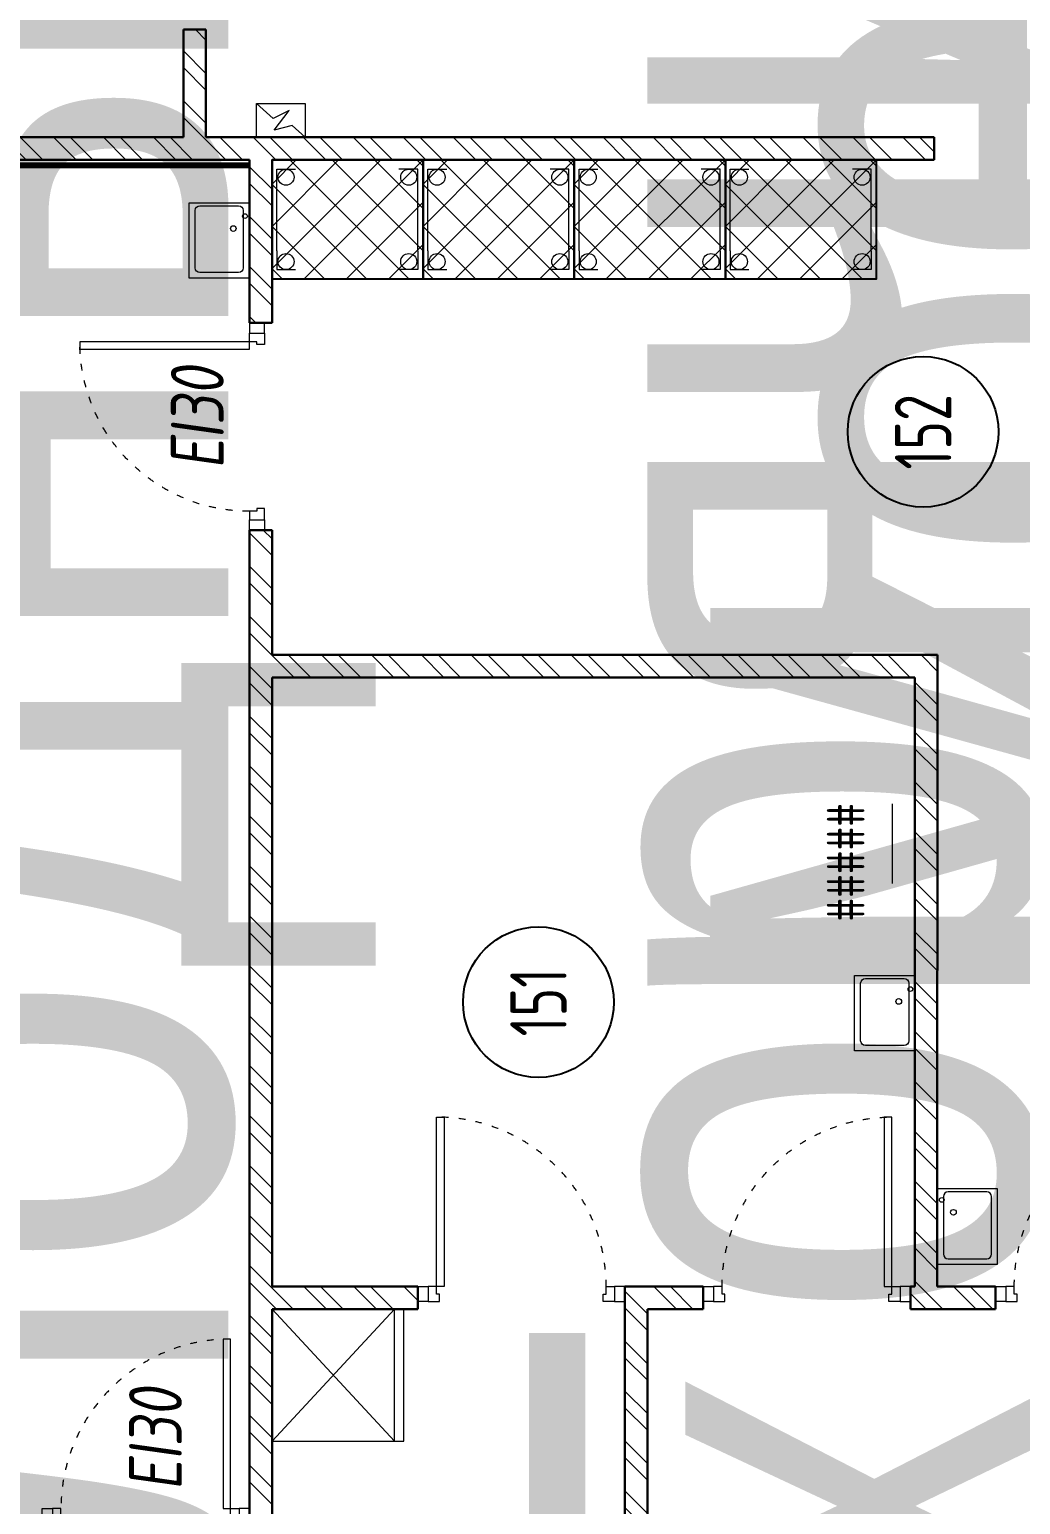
# Model space of a CAD drawing. Header units: millimetres. Extents: x -136099598 to 9192475, y 0 to 779331.
# Drawn here: x -136082058 to -136076799, y 207808 to 215640 of the extents above; entities that cross this region are included whole.
import ezdxf
from ezdxf import colors
from ezdxf.entities.mleader import LeaderData, LeaderLine
from ezdxf.enums import TextEntityAlignment as Align
from ezdxf.math import Vec2, Vec3

# ---------------------------------------------------------------- set-up
doc = ezdxf.new("R2018")
doc.units = ezdxf.units.MM
doc.header["$MEASUREMENT"] = 0
doc.linetypes.add('ACAD_ISO03W100', pattern=[30, 12, -18])
doc.layers.get('0').update_dxf_attribs({"color": 250, "lineweight": 9})
doc.layers.add('АР_Граница ПБ', color=7, linetype='Continuous', lineweight=80, true_color=0xf60404)
doc.layers.add('АР_ПБ_Двери', color=7, linetype='Continuous', lineweight=15, true_color=0xdb0000)
for name, color, linetype, lineweight in [('АР_Двери', 5, 'Continuous', 18), ('АР_Маркер экспликации', 239, 'Continuous', 13), ('АР_Номер помещения', 1, 'Continuous', 25), ('АР_Отметки', 250, 'Continuous', 15), ('АР_Перегородки кирпич', 244, 'Continuous', 30), ('АР_Перегородки_кирпич_Штрих', 244, 'Continuous', 5), ('АР_Помещения_площадь', 19, 'Continuous', 9)]:
    doc.layers.add(name, color=color, linetype=linetype, lineweight=lineweight)
doc.layers.add('АР_Названия помещений', color=124, linetype='Continuous', lineweight=5, plot=False)
doc.layers.add('ТХ_ВК_оборуд.пищеблок', color=250, linetype='Continuous')
doc.layers.add('ТХ_оборуд.пищеблок', color=250, linetype='Continuous')
doc.styles.add('ISOCPEUR', font='isocpeur.ttf', dxfattribs={"width": 0.7})
doc.styles.get("Standard").update_dxf_attribs({"font": 'isocpeur.ttf'})
doc.styles.add('Архитект', font='isocpeur.ttf', dxfattribs={"width": 0.8, "oblique": 8})
pattern_1 = [(45, (-939456.71843819, 101324.7362531829), (-132.5825214724777, 132.5825214724777), []), (45, (-939368.3300906899, 101324.7362531829), (-132.5825214724777, 132.5825214724777), [])]

# ---------------------------------------------------------------- blocks, each defined once
blk = doc.blocks.new('*U7')
for points in [[(-55, -80), (-55, 0), (-115, 0), (-115, -40), (-100, -40), (-100, -80), (-55, -80)], [(0, 0), (0, -80), (-55, -80), (-55, 0), (0, 0)], [(-1100, -1.70530256582424e-13), (-1100, -80.00000000000017), (-1045, -80.00000000000017), (-1045, -1.70530256582424e-13), (-1100, -1.70530256582424e-13)], [(-1045, -80.00000000000017), (-1045, -1.70530256582424e-13), (-985, -1.70530256582424e-13), (-985, -40.00000000000017), (-1000, -40.00000000000017), (-1000, -80.00000000000017), (-1045, -80.00000000000017)]]:
    blk.add_lwpolyline(points)
blk.add_lwpolyline([(-100, -80), (-99.99999999999986, -980), (-139.9999999999999, -980), (-140, -80)], close=True)
at = {"linetype": 'ACAD_ISO03W100', "ltscale": 3}
blk.add_arc((-100, -80), 900.0000000000002, 180, 270, dxfattribs=at)
blk = doc.blocks.new('*U15')
blk.add_lwpolyline([(100, 80), (99.99999999999989, 980), (139.9999999999999, 980), (140, 80)], close=True)
for points in [[(0, 0), (0, 80), (55, 80), (55, 0), (0, 0)], [(55, 80), (55, 0), (115, 0), (115, 40), (100, 40), (100, 80), (55, 80)], [(1045, 80.00000000000017), (1045, 1.70530256582424e-13), (985, 1.70530256582424e-13), (985, 40.00000000000017), (1000, 40.00000000000017), (1000, 80.00000000000017), (1045, 80.00000000000017)], [(1100, 1.70530256582424e-13), (1100, 80.00000000000017), (1045, 80.00000000000017), (1045, 1.70530256582424e-13), (1100, 1.70530256582424e-13)]]:
    blk.add_lwpolyline(points)
at = {"linetype": 'ACAD_ISO03W100', "ltscale": 3}
blk.add_arc((100, 80), 900.0000000000002, 0, 90.00000000000001, dxfattribs=at)
blk = doc.blocks.new('*U14')
for points in [[(0, 0), (0, -80), (55, -80), (55, 0), (0, 0)], [(55, -80), (55, 0), (115, 0), (115, -40), (100, -40), (100, -80), (55, -80)], [(1045, -80.00000000000017), (1045, -1.70530256582424e-13), (985, -1.70530256582424e-13), (985, -40.00000000000017), (1000, -40.00000000000017), (1000, -80.00000000000017), (1045, -80.00000000000017)], [(1100, -1.70530256582424e-13), (1100, -80.00000000000017), (1045, -80.00000000000017), (1045, -1.70530256582424e-13), (1100, -1.70530256582424e-13)]]:
    blk.add_lwpolyline(points)
blk.add_lwpolyline([(100, -80), (99.99999999999989, -980), (139.9999999999999, -980), (140, -80)], close=True)
at = {"linetype": 'ACAD_ISO03W100', "ltscale": 3}
blk.add_arc((100, -80), 900.0000000000002, 270, 7.016709298534877e-15, dxfattribs=at)
blk = doc.blocks.new('_DotSmall')
at = {"color": 0, "linetype": 'ByBlock', "const_width": 0.5}
blk.add_lwpolyline([(-0.0625, 0, 1), (0.0625, 0, 1)], format="xyb", close=True, dxfattribs=at)
blk = doc.blocks.new('*U54')
at = {"color": 7, "style": 'ISOCPEUR', "width": 0.7, "flags": 1}
blk.add_attdef('КАТЕГОРИЯ', (-499.1655280450395, -2092.186355050572), '', height=250, dxfattribs=at)
at = {"layer": 'АР_Номер помещения', "color": 7, "style": 'ISOCPEUR', "width": 0.7}
blk.add_attdef('НОМЕР_ПОМЕЩЕНИЯ', text='', height=300, dxfattribs=at).set_placement((1759.370949501605, -1666.384517061959), align=Align.MIDDLE_CENTER)
at = {"layer": 'АР_Помещения_площадь', "color": 7, "lineweight": 30, "width": 0.7, "flags": 104}
blk.add_attdef('ИМЯ_ПОМЕЩЕНИЯ', text='', height=100, dxfattribs=at).set_placement((157.6277002443094, 1217.141369806137), align=Align.MIDDLE_CENTER)
at = {"layer": 'АР_Помещения_площадь', "color": 7, "style": 'ISOCPEUR', "width": 0.7}
blk.add_attdef('ПЛОЩАДЬ_ПОМЕЩЕНИЯ', text='', height=200, dxfattribs=at).set_placement((4213.027179712615, -2252.832365766417), align=Align.MIDDLE_RIGHT)
blk = doc.blocks.new('*U55')
at = {"color": 7, "style": 'ISOCPEUR', "width": 0.7, "flags": 1}
blk.add_attdef('КАТЕГОРИЯ', (-499.1655280450395, -2092.186355050572), '', height=250, dxfattribs=at)
at = {"layer": 'АР_Номер помещения', "color": 7, "style": 'ISOCPEUR', "width": 0.7}
blk.add_attdef('НОМЕР_ПОМЕЩЕНИЯ', text='', height=300, dxfattribs=at).set_placement((5013.810133116054, -1620.803598329533), align=Align.MIDDLE_CENTER)
at = {"layer": 'АР_Помещения_площадь', "color": 7, "lineweight": 30, "width": 0.7, "flags": 104}
blk.add_attdef('ИМЯ_ПОМЕЩЕНИЯ', text='', height=100, dxfattribs=at).set_placement((157.6277002443094, 1217.141369806137), align=Align.MIDDLE_CENTER)
at = {"layer": 'АР_Помещения_площадь', "color": 7, "style": 'ISOCPEUR', "width": 0.7}
blk.add_attdef('ПЛОЩАДЬ_ПОМЕЩЕНИЯ', text='', height=200, dxfattribs=at).set_placement((4898.611402072314, -5264.298068362188), align=Align.MIDDLE_RIGHT)
blk = doc.blocks.new('*U57')
at = {"layer": 'АР_Номер помещения', "color": 7}
blk.add_circle((783.4384937810794, -2265.175061661938), 400, dxfattribs=at)
at = {"layer": 'АР_Помещения_площадь', "color": 7}
blk.add_line((1836.041002109384, -4142.73007577797), (1413.692645727891, -4142.73007577797), dxfattribs=at)
at = {"color": 7, "style": 'ISOCPEUR', "width": 0.7, "flags": 1}
blk.add_attdef('КАТЕГОРИЯ', (-499.1655280450395, -2092.186355050572), '', height=250, dxfattribs=at)
at = {"layer": 'АР_Номер помещения', "color": 7, "style": 'ISOCPEUR', "width": 0.7}
blk.add_attdef('НОМЕР_ПОМЕЩЕНИЯ', text='', height=300, dxfattribs=at).set_placement((783.438493778169, -2265.175061661938), align=Align.MIDDLE_CENTER)
at = {"layer": 'АР_Помещения_площадь', "color": 7, "lineweight": 30, "width": 0.7, "flags": 104}
blk.add_attdef('ИМЯ_ПОМЕЩЕНИЯ', text='', height=100, dxfattribs=at).set_placement((157.6277002443094, 1217.141369806137), align=Align.MIDDLE_CENTER)
at = {"layer": 'АР_Помещения_площадь', "color": 7, "style": 'ISOCPEUR', "width": 0.7}
blk.add_attdef('ПЛОЩАДЬ_ПОМЕЩЕНИЯ', text='', height=200, dxfattribs=at).set_placement((1840.92716008257, -3896.224545810621), align=Align.MIDDLE_RIGHT)
blk = doc.blocks.new('*U445')
at = {"layer": 'АР_Номер помещения', "color": 7}
blk.add_circle((-6620.058259478919, -1672.539252174413), 400, dxfattribs=at)
at = {"color": 7, "style": 'ISOCPEUR', "width": 0.7, "flags": 1}
blk.add_attdef('КАТЕГОРИЯ', (-499.1655280450395, -2092.186355050572), '', height=250, dxfattribs=at)
at = {"layer": 'АР_Номер помещения', "color": 7, "style": 'ISOCPEUR', "width": 0.7}
blk.add_attdef('НОМЕР_ПОМЕЩЕНИЯ', text='', height=300, dxfattribs=at).set_placement((-6620.05825948183, -1672.539252174413), align=Align.MIDDLE_CENTER)
at = {"layer": 'АР_Помещения_площадь', "color": 7, "lineweight": 30, "width": 0.7, "flags": 104}
blk.add_attdef('ИМЯ_ПОМЕЩЕНИЯ', text='', height=100, dxfattribs=at).set_placement((157.6277002443094, 1217.141369806137), align=Align.MIDDLE_CENTER)
at = {"layer": 'АР_Помещения_площадь', "color": 7, "style": 'ISOCPEUR', "width": 0.7}
blk.add_attdef('ПЛОЩАДЬ_ПОМЕЩЕНИЯ', text='', height=200, dxfattribs=at).set_placement((-6409.804071086855, -2598.202739774004), align=Align.MIDDLE_RIGHT)
blk = doc.blocks.new('A$C13decc58')
at = {"layer": 'АР_Перегородки_кирпич_Штрих', "ltscale": 100}
h = blk.add_hatch(dxfattribs=at)
h.set_pattern_fill('ANSI32', color=256, scale=500)
h.set_pattern_definition(pattern_1)
h.paths.add_polyline_path([(19860.06397059988, 51631.84447662788), (20432.48835189836, 51631.84503147751), (20432.48835189836, 51751.84503147751), (19860.06397059988, 51751.84447662788), (19860.06397059988, 55008.15099172259), (20432.48828272204, 55008.15154657222), (20432.48819051529, 55128.17274373607), (19740.06397059988, 55128.1464318498), (19740.06397059988, 51401.38903155096), (18874.21241257535, 51401.38903155085), (18874.21241257535, 51281.38903155085), (19740.06397059988, 51281.38903155096), (19740.06397059999, 47767.33505241899), (19860.06397059999, 47767.33505241899)])
h = blk.add_hatch(dxfattribs=at)
h.set_pattern_fill('ANSI32', color=256, scale=500)
h.set_pattern_definition(pattern_1)
h.paths.add_polyline_path([(17111.99194749127, 51281.38903155085), (17774.21241257523, 51281.38903155085), (17774.21241257523, 51401.38903155085), (12458.94382937238, 51401.38903155085), (12458.94382937238, 51281.38903155085), (13637.48404832612, 51281.38903155085), (13637.48404832612, 50508.29236259195), (13757.48404832612, 50508.29236259195), (13757.48404832612, 51281.38903155085), (16991.99194749127, 51281.38903155085), (16991.99194749139, 47869.19675382902), (13757.45328512436, 47870.70935287618), (13757.45328512773, 47892.79747682344), (13637.45328512773, 47892.79747682344), (13637.4532850594, 47442.31763052242), (13757.4532850594, 47442.31763052254), (13757.4532851062, 47750.70933975501), (17111.99194749139, 47749.14062393049)])
h = blk.add_hatch(dxfattribs=at)
h.set_pattern_fill('ANSI32', color=256, scale=500)
h.set_pattern_definition(pattern_1)
h.paths.add_polyline_path([(13757.48632830588, 49408.29236259183), (11980.38082704178, 49408.29236259183), (11980.38082704178, 49288.29236259183), (13637.48404832612, 49288.29236259183), (13637.48404832612, 48992.79747682356), (13757.48404832612, 48992.79747682356)])
at = {"layer": 'ТХ_оборуд.пищеблок', "lineweight": 0}
h = blk.add_hatch(dxfattribs=at)
h.set_pattern_fill('ANSI37', color=256, scale=50, angle=269.9999999999999, style=0)
h.set_pattern_definition([(314.9999999999999, (20058.83364222033, 50883.30188852374), (112.2532015133645, 112.2532015133643), []), (44.99999999999994, (20058.83364222033, 50883.30188852374), (-112.2532015133643, 112.2532015133645), [])])
h.paths.add_polyline_path([(19740.06397059988, 51281.38903155096), (19108.06397059988, 51281.38903155096), (19108.06397059988, 50479.38903155096), (19740.06397059988, 50479.38903155096)])
h = blk.add_hatch(dxfattribs=at)
h.set_pattern_fill('ANSI37', color=256, scale=50, angle=269.9999999999999, style=0)
h.set_pattern_definition([(314.9999999999999, (20058.83364222036, 50081.30188852374), (112.2532015133645, 112.2532015133643), []), (44.99999999999994, (20058.83364222036, 50081.30188852374), (-112.2532015133643, 112.2532015133645), [])])
h.paths.add_polyline_path([(19740.06397059991, 50479.38903155096), (19108.06397059991, 50479.38903155096), (19108.06397059991, 49677.38903155096), (19740.06397059991, 49677.38903155096)])
h = blk.add_hatch(dxfattribs=at)
h.set_pattern_fill('ANSI37', color=256, scale=50, angle=269.9999999999999, style=0)
h.set_pattern_definition([(314.9999999999999, (20058.83364222039, 49279.30188852374), (112.2532015133645, 112.2532015133643), []), (44.99999999999994, (20058.83364222039, 49279.30188852374), (-112.2532015133643, 112.2532015133645), [])])
h.paths.add_polyline_path([(19740.06397059993, 49677.38903155096), (19108.06397059993, 49677.38903155096), (19108.06397059993, 48875.38903155096), (19740.06397059993, 48875.38903155096)])
h = blk.add_hatch(dxfattribs=at)
h.set_pattern_fill('ANSI37', color=256, scale=50, angle=269.9999999999999, style=0)
h.set_pattern_definition([(314.9999999999999, (20058.83364222042, 48477.30188852374), (112.2532015133645, 112.2532015133643), []), (44.99999999999994, (20058.83364222042, 48477.30188852374), (-112.2532015133643, 112.2532015133645), [])])
h.paths.add_polyline_path([(19740.06397059996, 48875.38903155096), (19108.06397059996, 48875.38903155096), (19108.06397059996, 48073.38903155096), (19740.06397059996, 48073.38903155096)])
at = {"layer": 'АР_Граница ПБ', "ltscale": 50}
blk.add_lwpolyline([(19710.52757238527, 51401.38903155096), (19710.52757238527, 53844.53105239128), (12621.95098016411, 53844.53105239128)], dxfattribs=at)
at = {"layer": 'АР_Перегородки кирпич', "linetype": 'Continuous', "ltscale": 100}
for points in [[(19740.06397059988, 51401.38903155096), (19740.06397059988, 55128.1464318498), (20432.48819051529, 55128.17274373607), (20432.48828272204, 55008.15154657222)], [(19860.06397059988, 55008.15099172259), (19860.06397059988, 51751.84447662788)], [(19860.06397059988, 51751.84447662788), (20432.48819053159, 51751.84503147751)], [(20432.48819053159, 51751.84503147751), (20432.48828272204, 51631.84503147751)], [(20432.48828272204, 51631.84503147751), (19860.06397059988, 51631.84447662788)], [(19860.06397059988, 51631.84447662788), (19860.06397059999, 47767.33505241899)], [(12458.94382937238, 51401.38903155085), (17774.21241257523, 51401.38903155085)], [(17774.21241257523, 51401.38903155085), (17774.21241257523, 51281.38903155085)], [(18874.21241257535, 51281.38903155085), (18874.21241257535, 51401.38903155085)], [(18874.21241257535, 51401.38903155085), (19740.06397059988, 51401.38903155096)], [(13637.48404832612, 51281.38903155085), (12458.94382937238, 51281.38903155085)], [(16991.99194749127, 51281.38903155085), (13757.48404832612, 51281.38903155085)], [(16991.99194749139, 47869.19675382902), (16991.99194749127, 51281.38903155085)], [(17111.99194749127, 51281.38903155085), (17111.99194749139, 47749.14062393049)], [(17774.21241257523, 51281.38903155085), (17111.99194749127, 51281.38903155085)], [(19740.06397059988, 51281.38903155096), (18874.21241257535, 51281.38903155085)], [(19740.06397059999, 47767.33505241899), (19740.06397059988, 51281.38903155096)], [(13757.48404832612, 50508.29236259195), (13637.48404832612, 50508.29236259195)], [(11980.38310702154, 49408.29236259183), (13757.48632830588, 49408.29236259183)], [(13637.48632830588, 49288.29236259183), (11980.38310702154, 49288.29236259183)], [(13757.48404832612, 48992.79747682356), (13637.48404832612, 48992.79747682356)], [(13637.45328512773, 47892.79747683252), (13757.48404832612, 47892.79747681436)], [(13757.45328512773, 47892.79747681436), (13757.45328512436, 47870.70935287618)], [(13757.45328512436, 47870.70935287618), (16991.99194749139, 47869.19675382902)], [(17111.99194749139, 47749.14062393049), (13757.48404832612, 47750.70932536887)], [(19860.06397059999, 47767.33505241899), (19740.06397059999, 47767.33505241899)], [(13757.48404832612, 47442.31763051334), (13637.4532850594, 47442.3176305315)]]:
    blk.add_lwpolyline(points, dxfattribs=at)
at = {"layer": 'АР_Перегородки кирпич', "ltscale": 100}
for points in [[(13637.48404832612, 51281.38903155085), (13637.48404832612, 50508.29236259195)], [(13757.48404832612, 51281.38903155085), (13757.48404832612, 50508.29236259195)], [(13757.48404832612, 49408.29236259195), (13757.48404832612, 48992.79747682356)], [(13637.48632830588, 49288.29236259183), (13637.48404832612, 48992.79747682356)], [(13637.48404832612, 47892.79747683252), (13637.48404832612, 47442.3176305315)], [(13757.48404832612, 47892.79747681436), (13757.48404832612, 47870.70933849015)], [(13757.48404832612, 47750.70932536887), (13757.48404832612, 47442.31763051334)]]:
    blk.add_lwpolyline(points, dxfattribs=at)
at = {"layer": 'ТХ_ВК_оборуд.пищеблок', "lineweight": 0}
for points in [[(19512.79821800464, 51401.38903155096), (19112.79821800464, 51401.38903155096), (19112.79821800464, 51721.38903155096), (19512.79821800464, 51721.38903155096)], [(19512.79821800464, 51401.38903155096), (19112.79821800464, 51401.38903155096), (19112.79821800464, 51721.38903155096), (19512.79821800464, 51721.38903155096)], [(15408.80005149927, 47870.0306453493), (15008.80005149927, 47870.0306453493), (15008.80005149927, 48190.0306453493), (15408.80005149927, 48190.0306453493)], [(15408.80005149927, 47870.0306453493), (15008.80005149927, 47870.0306453493), (15008.80005149927, 48190.0306453493), (15408.80005149927, 48190.0306453493)], [(14276.29519885671, 47750.65376454499), (13876.29519885671, 47750.65376454499), (13876.29519885671, 47430.65376454499), (14276.29519885671, 47430.65376454499)], [(14276.29519885671, 47750.65376454499), (13876.29519885671, 47750.65376454499), (13876.29519885671, 47430.65376454499), (14276.29519885671, 47430.65376454499)]]:
    blk.add_lwpolyline(points, close=True, dxfattribs=at)
for points in [[(19471.84251504461, 51433.88903155096), (19166.84251504461, 51433.88903155096, -0.414213562373095), (19141.84251504461, 51458.88903155096), (19141.84251504461, 51663.88903155096, -0.414213562373095), (19166.84251504461, 51688.88903155096), (19471.84251504461, 51688.88903155096, -0.414213562373095), (19496.84251504461, 51663.88903155096), (19496.84251504461, 51458.88903155096, -0.414213562373095)], [(19471.84251504461, 51433.88903155096), (19166.84251504461, 51433.88903155096, -0.414213562373095), (19141.84251504461, 51458.88903155096), (19141.84251504461, 51663.88903155096, -0.414213562373095), (19166.84251504461, 51688.88903155096), (19471.84251504461, 51688.88903155096, -0.414213562373095), (19496.84251504461, 51663.88903155096), (19496.84251504461, 51458.88903155096, -0.414213562373095)], [(15367.84434853925, 47902.5306453493), (15062.84434853925, 47902.5306453493, -0.414213562373095), (15037.84434853925, 47927.5306453493), (15037.84434853925, 48132.5306453493, -0.414213562373095), (15062.84434853925, 48157.5306453493), (15367.84434853925, 48157.5306453493, -0.414213562373095), (15392.84434853925, 48132.5306453493), (15392.84434853925, 47927.5306453493, -0.414213562373095)], [(15367.84434853925, 47902.5306453493), (15062.84434853925, 47902.5306453493, -0.414213562373095), (15037.84434853925, 47927.5306453493), (15037.84434853925, 48132.5306453493, -0.414213562373095), (15062.84434853925, 48157.5306453493), (15367.84434853925, 48157.5306453493, -0.414213562373095), (15392.84434853925, 48132.5306453493), (15392.84434853925, 47927.5306453493, -0.414213562373095)], [(14235.33949589668, 47718.15376454499), (13930.33949589668, 47718.15376454499, 0.414213562373095), (13905.33949589668, 47693.15376454499), (13905.33949589668, 47488.15376454499, 0.414213562373095), (13930.33949589668, 47463.15376454499), (14235.33949589668, 47463.15376454499, 0.414213562373095), (14260.33949589668, 47488.15376454499), (14260.33949589668, 47693.15376454499, 0.414213562373095)], [(14235.33949589668, 47718.15376454499), (13930.33949589668, 47718.15376454499, 0.414213562373095), (13905.33949589668, 47693.15376454499), (13905.33949589668, 47488.15376454499, 0.414213562373095), (13930.33949589668, 47463.15376454499), (14235.33949589668, 47463.15376454499, 0.414213562373095), (14260.33949589668, 47488.15376454499), (14260.33949589668, 47693.15376454499, 0.414213562373095)]]:
    blk.add_lwpolyline(points, format="xyb", close=True, dxfattribs=at)
for centre, radius in [((19375.46223930293, 51486.74255106098), 14.92256750352681), ((19375.46223930293, 51486.74255106098), 14.92256750352681), ((19441.43835649895, 51424.93293817958), 12.53071994864595), ((15271.46407279756, 47955.38416485931), 14.92256750352681), ((15271.46407279756, 47955.38416485931), 14.92256750352681), ((15337.44018999359, 47893.57455197792), 12.53071994864595), ((14218.02393143097, 47727.10985791637), 12.53071994864595), ((14218.02393143097, 47727.10985791637), 12.53071994864595), ((14152.04781423495, 47665.30024503497), 14.92256750352681), ((14152.04781423495, 47665.30024503497), 14.92256750352681)]:
    blk.add_circle(centre, radius, dxfattribs=at)
at = {"layer": 'ТХ_оборуд.пищеблок', "lineweight": 0}
for p, q in [((13637.48404832612, 50631.38903155085), (12937.48404832612, 51281.38903155085)), ((13637.48404832612, 51281.38903155085), (12937.48404832612, 50631.38903155085)), ((12937.48404832612, 50631.38903155085), (13637.48404832612, 50631.38903155085))]:
    blk.add_line(p, q, dxfattribs=at)
at = {"layer": 'ТХ_оборуд.пищеблок', "lineweight": 0, "ltscale": 0.2}
for p, q in [((19258.06397059988, 51256.20023497927), (19158.06397059988, 51256.20023497927)), ((19158.06397059988, 51256.20023497927), (19158.06397059988, 51156.20023497927)), ((19258.06397059988, 51256.20023497927), (19690.06397059988, 51256.20023497927)), ((19690.06397059988, 51256.20023497927), (19690.06397059988, 51156.20023497927)), ((19158.06397059988, 50507.5653241718), (19158.06397059988, 50607.5653241718)), ((19690.06397059988, 50507.5653241718), (19690.06397059988, 50607.5653241718)), ((19258.06397059988, 50507.5653241718), (19158.06397059988, 50507.5653241718)), ((19258.06397059991, 50454.20023497927), (19158.06397059991, 50454.20023497927)), ((19158.06397059991, 50454.20023497927), (19158.06397059991, 50354.20023497927)), ((19258.06397059988, 50507.5653241718), (19690.06397059988, 50507.5653241718)), ((19258.06397059991, 50454.20023497927), (19690.06397059991, 50454.20023497927)), ((19690.06397059991, 50454.20023497927), (19690.06397059991, 50354.20023497927)), ((19158.06397059991, 49705.5653241718), (19158.06397059991, 49805.5653241718)), ((19690.06397059991, 49705.5653241718), (19690.06397059991, 49805.5653241718)), ((19258.06397059991, 49705.5653241718), (19158.06397059991, 49705.5653241718)), ((19258.06397059991, 49705.5653241718), (19690.06397059991, 49705.5653241718)), ((19258.06397059993, 49652.20023497927), (19158.06397059993, 49652.20023497927)), ((19158.06397059993, 49652.20023497927), (19158.06397059993, 49552.20023497927)), ((19258.06397059993, 49652.20023497927), (19690.06397059993, 49652.20023497927)), ((19690.06397059993, 49652.20023497927), (19690.06397059993, 49552.20023497927)), ((19158.06397059993, 48903.5653241718), (19158.06397059993, 49003.5653241718)), ((19690.06397059993, 48903.5653241718), (19690.06397059993, 49003.5653241718)), ((19258.06397059993, 48903.5653241718), (19158.06397059993, 48903.5653241718)), ((19258.06397059993, 48903.5653241718), (19690.06397059993, 48903.5653241718)), ((19258.06397059996, 48850.20023497927), (19158.06397059996, 48850.20023497927)), ((19158.06397059996, 48850.20023497927), (19158.06397059996, 48750.20023497927)), ((19258.06397059996, 48850.20023497927), (19690.06397059996, 48850.20023497927)), ((19690.06397059996, 48850.20023497927), (19690.06397059996, 48750.20023497927)), ((19158.06397059996, 48101.5653241718), (19158.06397059996, 48201.5653241718)), ((19690.06397059996, 48101.5653241718), (19690.06397059996, 48201.5653241718)), ((19258.06397059996, 48101.5653241718), (19158.06397059996, 48101.5653241718)), ((19258.06397059996, 48101.5653241718), (19690.06397059996, 48101.5653241718))]:
    blk.add_line(p, q, dxfattribs=at)
at = {"layer": 'ТХ_оборуд.пищеблок', "lineweight": 5}
blk.add_lwpolyline([(19860.06397059988, 51105.04571324599), (19860.06397059988, 51364.45313202508), (20040.06095505881, 51364.45313202508), (20040.06095505881, 51105.04571324599), (19860.06397059988, 51105.04571324599), (19923.59231805595, 51173.86808965669), (19897.12217328258, 51269.16061084077), (20003.00275237605, 51189.75017652067), (19960.65052073865, 51274.45463979559), (20040.06095505881, 51364.45313202508)], dxfattribs=at)
at = {"layer": 'ТХ_оборуд.пищеблок', "lineweight": 0}
blk.add_lwpolyline([(12937.48404832612, 51281.38903155085), (12937.48404832612, 50581.38903155085), (13637.48404832612, 50581.38903155085), (13637.48404832612, 51281.38903155085)], close=True, dxfattribs=at)
at = {"layer": 'ТХ_оборуд.пищеблок', "ltscale": 0.2}
for points in [[(19108.06397059988, 51281.38903155096), (19108.06397059988, 50479.38903155096), (19740.06397059988, 50479.38903155096), (19740.06397059988, 51281.38903155096)], [(19108.06397059991, 50479.38903155096), (19108.06397059991, 49677.38903155096), (19740.06397059991, 49677.38903155096), (19740.06397059991, 50479.38903155096)], [(19108.06397059993, 49677.38903155096), (19108.06397059993, 48875.38903155096), (19740.06397059993, 48875.38903155096), (19740.06397059993, 49677.38903155096)], [(19108.06397059996, 48875.38903155096), (19108.06397059996, 48073.38903155096), (19740.06397059996, 48073.38903155096), (19740.06397059996, 48875.38903155096)]]:
    blk.add_lwpolyline(points, close=True, dxfattribs=at)
at = {"layer": 'ТХ_оборуд.пищеблок', "lineweight": 0}
for centre in [(19199.95174531158, 51207.26613916468), (19648.17619588817, 51207.26613916468), (19199.95174531158, 50555.96057006216), (19648.17619588817, 50555.96057006216), (19199.95174531161, 50405.26613916468), (19648.1761958882, 50405.26613916468), (19199.95174531161, 49753.96057006216), (19648.1761958882, 49753.96057006216), (19199.95174531164, 49603.26613916468), (19648.17619588823, 49603.26613916468), (19199.95174531164, 48951.96057006216), (19648.17619588823, 48951.96057006216), (19199.95174531167, 48801.26613916468), (19648.17619588826, 48801.26613916468), (19199.95174531167, 48149.96057006216), (19648.17619588826, 48149.96057006216)]:
    blk.add_circle(centre, 42.55335042346269, dxfattribs=at)
at = {"layer": 'АР_Двери', "rotation": 90.00000000000001}
for name, p in [('*U14', (12498.94382937238, 51401.38903155096)), ('*U7', (13677.48404832612, 50508.29236259195))]:
    blk.add_blockref(name, p, dxfattribs=at)
at = {"layer": 'АР_Двери', "xscale": -1}
blk.add_blockref('*U15', (18874.21241257535, 51321.38903155085), dxfattribs=at)
at = {"layer": 'АР_Двери', "xscale": -1, "rotation": 90}
for p in [(13677.45328512773, 47892.79747681448), (13677.45328489246, 46342.31763050426)]:
    blk.add_blockref('*U7', p, dxfattribs=at)
at = {"layer": 'АР_Маркер экспликации', "color": 7}
ref = blk.add_blockref('*U54', (6766.657196265209, 55287.44779997307), dxfattribs=at)
lines = blk.add_mtext('\\W0.8000;Холодный цех', dxfattribs={"layer": 'АР_Названия помещений', "insert": (8617.798218004638, 54209.1099042393), "char_height": 2696.650800543634, "width": 926.9399707174232, "attachment_point": 1})
ref.add_attrib('ИМЯ_ПОМЕЩЕНИЯ', '', (8617.798218004638, 54209.1099042393), dxfattribs={"flags": 104}).embed_mtext(lines)
ref = blk.add_blockref('*U55', (6766.57297390551, 52114.41350256884), dxfattribs=at)
lines = blk.add_mtext('\\W0.8000;Горячий цех', dxfattribs={"layer": 'АР_Названия помещений', "insert": (12002.79821800464, 49915.6099042393), "char_height": 2696.650800543634, "width": 926.9399707174232, "attachment_point": 1})
ref.add_attrib('ИМЯ_ПОМЕЩЕНИЯ', '', (12002.79821800464, 49915.6099042393), dxfattribs={"flags": 104}).embed_mtext(lines)
ref = blk.add_blockref('*U57', (14484.25721589525, 52132.75118682045), dxfattribs=at)
ref.add_attrib('НОМЕР_ПОМЕЩЕНИЯ', '151', dxfattribs={"layer": 'АР_Номер помещения', "color": 7, "height": 300, "style": 'ISOCPEUR', "width": 0.7}).set_placement((15267.69570967342, 49867.57612515851), align=Align.MIDDLE_CENTER)
lines = blk.add_mtext('\\W0.8000;Моечная для кухонной посуды', dxfattribs={"layer": 'АР_Названия помещений', "insert": (15260.00933614341, 48955.87611502002), "char_height": 2614.814942383004, "width": 926.9399707174232, "attachment_point": 1})
ref.add_attrib('ИМЯ_ПОМЕЩЕНИЯ', '', (15260.00933614341, 48955.87611502002), dxfattribs={"flags": 104}).embed_mtext(lines)
ref.add_attrib('ПЛОЩАДЬ_ПОМЕЩЕНИЯ', '#####', dxfattribs={"layer": 'АР_Помещения_площадь', "color": 7, "height": 200, "style": 'ISOCPEUR', "width": 0.7}).set_placement((16325.18437597782, 48236.52664100983), align=Align.MIDDLE_RIGHT)
ref = blk.add_blockref('*U445', (24916.35647748937, 49498.64915641374), dxfattribs=at)
ref.add_attrib('НОМЕР_ПОМЕЩЕНИЯ', '152', dxfattribs={"layer": 'АР_Номер помещения', "color": 7, "height": 300, "style": 'ISOCPEUR', "width": 0.7}).set_placement((18296.29821800755, 47826.10990423933), align=Align.MIDDLE_CENTER)
at = {"layer": 'АР_ПБ_Двери', "lineweight": 35, "style": 'Архитект', "oblique": 8, "width": 0.8}
for p in [(12674.97388380347, 51760.04232033831), (18098.1531586356, 51537.7830403439)]:
    blk.add_text('EI30', height=280, dxfattribs=at).set_placement(p)
at = {"layer": 'АР_Отметки'}
ml = blk.add_multileader_mtext('Standard', dxfattribs=at)
ml.set_content('-0,010', color=256, style='ISOCPEUR')
ml.set_leader_properties(color=256, linetype='Continuous', lineweight=-1)
ml.set_arrow_properties(name='DOTSMALL')
ml.build(insert=Vec2(0, 0))
ml.multileader.update_dxf_attribs({"has_text_frame": 1, "text_left_attachment_type": 4, "text_right_attachment_type": 4, "dogleg_length": 100, "arrow_head_size": 180})
ctx = ml.context
ctx.base_point, ctx.char_height, ctx.arrow_head_size, ctx.landing_gap_size, ctx.plane_origin = Vec3(37116.12529487745, 68979.61899858073, 2.299351988461806e-08), 250, 180, 50, Vec3(37034.73184502823, 67778.72147311713, 2.299351988461806e-08)
ctx.left_attachment, ctx.right_attachment = 4, 4
notes = []
notes.append((ctx, [(0, (0, 0, 0), (0, 0), (1, 0), 1, [])]))
ctx.mtext.insert, ctx.mtext.width, ctx.mtext.line_spacing_style, ctx.mtext.flow_direction = Vec3(37166.12529487745, 69379.61899858073, 2.299351988461806e-08), 852.6970314602484, 2, 5
ml = blk.add_multileader_mtext('Standard', dxfattribs=at)
ml.set_content('0,000', color=256, style='ISOCPEUR')
ml.set_leader_properties(color=256, linetype='Continuous', lineweight=-1)
ml.set_arrow_properties(name='DOTSMALL')
ml.build(insert=Vec2(0, 0))
ml.multileader.update_dxf_attribs({"has_text_frame": 1, "text_left_attachment_type": 4, "text_right_attachment_type": 4, "dogleg_length": 100, "arrow_head_size": 180})
ctx = ml.context
ctx.base_point, ctx.char_height, ctx.arrow_head_size, ctx.landing_gap_size, ctx.plane_origin = Vec3(36698.10734045901, 66870.89629536273, 1.149675994230903e-08), 250, 180, 50, Vec3(36616.7138906098, 65669.99876989913, 1.149675994230903e-08)
ctx.left_attachment, ctx.right_attachment = 4, 4
notes.append((ctx, [(0, (0, 0, 0), (0, 0), (1, 0), 1, [])]))
ctx.mtext.insert, ctx.mtext.width, ctx.mtext.line_spacing_style, ctx.mtext.flow_direction = Vec3(36748.10734045901, 67270.89629536273, 1.149675994230903e-08), 852.6970314602484, 2, 5
ml = blk.add_multileader_mtext('Standard', dxfattribs=at)
ml.set_content('+1,975', color=256, style='ISOCPEUR')
ml.set_leader_properties(color=256, linetype='Continuous', lineweight=-1)
ml.set_arrow_properties(name='DOTSMALL')
ml.build(insert=Vec2(0, 0))
ml.multileader.update_dxf_attribs({"has_text_frame": 1, "text_left_attachment_type": 4, "text_right_attachment_type": 4, "dogleg_length": 100, "arrow_head_size": 180})
ctx = ml.context
ctx.base_point, ctx.char_height, ctx.arrow_head_size, ctx.landing_gap_size, ctx.plane_origin = Vec3(41925.21950890985, 65726.83752085234, 1.149675994230903e-08), 250, 180, 50, Vec3(41843.82605906064, 64525.93999538873, 1.149675994230903e-08)
ctx.left_attachment, ctx.right_attachment = 4, 4
notes.append((ctx, [(0, (0, 0, 0), (0, 0), (1, 0), 1, [])]))
ctx.mtext.insert, ctx.mtext.width, ctx.mtext.line_spacing_style, ctx.mtext.flow_direction = Vec3(41975.21950890985, 66126.83752085234, 1.149675994230903e-08), 852.6970314602484, 2, 5
ml = blk.add_multileader_mtext('Standard', dxfattribs=at)
ml.set_content('-0,010', color=256, style='ISOCPEUR')
ml.set_leader_properties(color=256, linetype='Continuous', lineweight=-1)
ml.set_arrow_properties(name='DOTSMALL')
ml.build(insert=Vec2(0, 0))
ml.multileader.update_dxf_attribs({"has_text_frame": 1, "text_left_attachment_type": 4, "text_right_attachment_type": 4, "dogleg_length": 100, "arrow_head_size": 180})
ctx = ml.context
ctx.base_point, ctx.char_height, ctx.arrow_head_size, ctx.landing_gap_size, ctx.plane_origin = Vec3(28121.69119349617, 65416.34291859937, 1.149675994230903e-08), 250, 180, 50, Vec3(28040.29774364695, 64215.44539313577, 1.149675994230903e-08)
ctx.left_attachment, ctx.right_attachment = 4, 4
notes.append((ctx, [(0, (0, 0, 0), (0, 0), (1, 0), 1, [])]))
ctx.mtext.insert, ctx.mtext.width, ctx.mtext.line_spacing_style, ctx.mtext.flow_direction = Vec3(28171.69119349617, 65816.34291859937, 1.149675994230903e-08), 852.6970314602484, 2, 5
ml = blk.add_multileader_mtext('Standard', dxfattribs=at)
ml.set_content('0,000', color=256, style='ISOCPEUR')
ml.set_leader_properties(color=256, linetype='Continuous', lineweight=-1)
ml.set_arrow_properties(name='DOTSMALL')
ml.build(insert=Vec2(0, 0))
ml.multileader.update_dxf_attribs({"has_text_frame": 1, "text_left_attachment_type": 4, "text_right_attachment_type": 4, "dogleg_length": 100, "arrow_head_size": 180})
ctx = ml.context
ctx.base_point, ctx.char_height, ctx.arrow_head_size, ctx.landing_gap_size, ctx.plane_origin = Vec3(25651.61963318079, 65250.82964228594, 1.149675994230903e-08), 250, 180, 50, Vec3(25570.22618333157, 64049.93211682234, 1.149675994230903e-08)
ctx.left_attachment, ctx.right_attachment = 4, 4
notes.append((ctx, [(0, (0, 0, 0), (0, 0), (1, 0), 1, [])]))
ctx.mtext.insert, ctx.mtext.width, ctx.mtext.line_spacing_style, ctx.mtext.flow_direction = Vec3(25701.61963318079, 65650.82964228594, 1.149675994230903e-08), 852.6970314602484, 2, 5
ml = blk.add_multileader_mtext('Standard', dxfattribs=at)
ml.set_content('+1,975', color=256, style='ISOCPEUR')
ml.set_leader_properties(color=256, linetype='Continuous', lineweight=-1)
ml.set_arrow_properties(name='DOTSMALL')
ml.build(insert=Vec2(0, 0))
ml.multileader.update_dxf_attribs({"has_text_frame": 1, "text_left_attachment_type": 4, "text_right_attachment_type": 4, "dogleg_length": 100, "arrow_head_size": 180})
ctx = ml.context
ctx.base_point, ctx.char_height, ctx.arrow_head_size, ctx.landing_gap_size, ctx.plane_origin = Vec3(67184.22567741433, 63069.28110459947, 1.149675994230903e-08), 250, 180, 50, Vec3(67102.83222756512, 61868.38357913587, 1.149675994230903e-08)
ctx.left_attachment, ctx.right_attachment = 4, 4
notes.append((ctx, [(0, (0, 0, 0), (0, 0), (1, 0), 1, [])]))
ctx.mtext.insert, ctx.mtext.width, ctx.mtext.line_spacing_style, ctx.mtext.flow_direction = Vec3(67234.22567741433, 63469.28110459947, 1.149675994230903e-08), 852.6970314602484, 2, 5
ml = blk.add_multileader_mtext('Standard', dxfattribs=at)
ml.set_content('0,000', color=256, style='ISOCPEUR')
ml.set_leader_properties(color=256, linetype='Continuous', lineweight=-1)
ml.set_arrow_properties(name='DOTSMALL')
ml.build(insert=Vec2(0, 0))
ml.multileader.update_dxf_attribs({"has_text_frame": 1, "text_left_attachment_type": 4, "text_right_attachment_type": 4, "dogleg_length": 100, "arrow_head_size": 180})
ctx = ml.context
ctx.base_point, ctx.char_height, ctx.arrow_head_size, ctx.landing_gap_size, ctx.plane_origin = Vec3(67976.92597944965, 56051.67990142445, 1.149675994230903e-08), 250, 180, 50, Vec3(67895.53252960043, 54850.78237596084, 1.149675994230903e-08)
ctx.left_attachment, ctx.right_attachment = 4, 4
notes.append((ctx, [(0, (0, 0, 0), (0, 0), (1, 0), 1, [])]))
ctx.mtext.insert, ctx.mtext.width, ctx.mtext.line_spacing_style, ctx.mtext.flow_direction = Vec3(68026.92597944965, 56451.67990142445, 1.149675994230903e-08), 852.6970314602484, 2, 5
for ctx, leaders in notes:
    for number, flags, end, landing, length, lines in leaders:
        leader = LeaderData()
        leader.index, (leader.has_last_leader_line, leader.has_dogleg_vector, leader.attachment_direction) = number, flags
        leader.last_leader_point, leader.dogleg_vector, leader.dogleg_length = Vec3(end), Vec3(landing), length
        for number, points, colour, breaks in lines:
            line = LeaderLine()
            line.index, line.vertices, line.color, line.breaks = number, Vec3.list(points), colors.encode_raw_color(colour), breaks
            leader.lines.append(line)
        ctx.leaders.append(leader)

msp = doc.modelspace()

# ---------------------------------------------------------------- block references
at = {"ltscale": 150, "rotation": 89.99999999999999}
msp.add_blockref('A$C13decc58', (-136029490.0077386, 195207.3540922937), dxfattribs=at)

doc.saveas('drawing.dxf')
